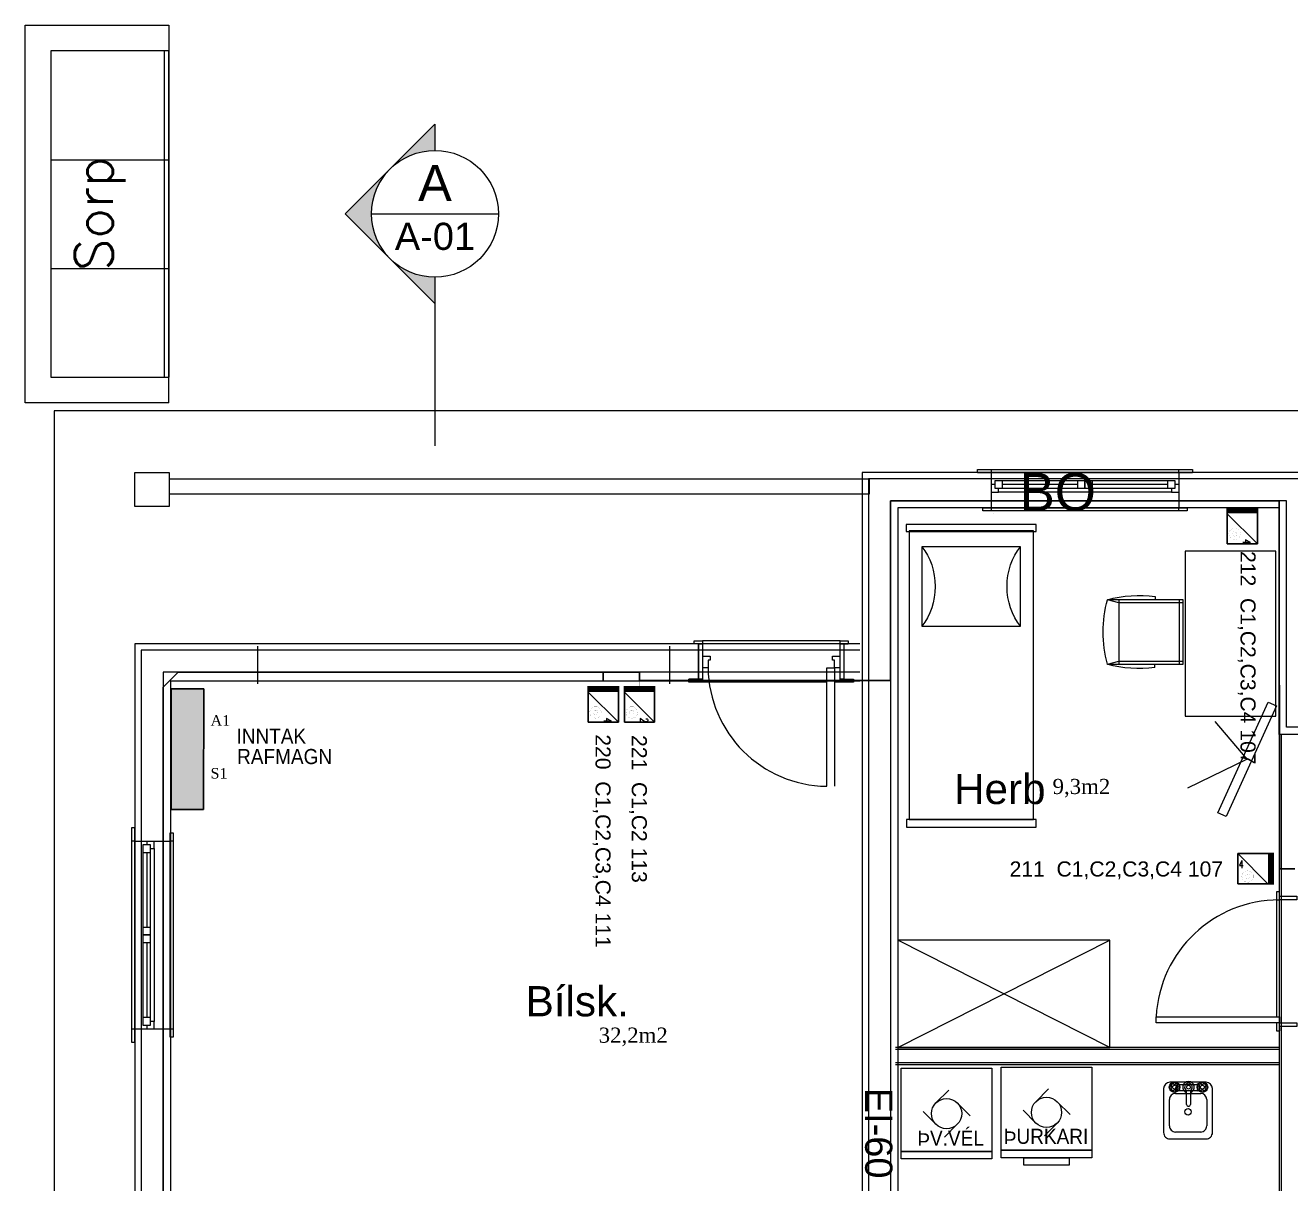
# Model space of a CAD drawing. Header units: millimetres. Extents: x 122681 to 489967, y 7796 to 82317.
# Drawn here: x 159684 to 168061, y 46914 to 54585 of the extents above; entities that cross this region are included whole.
import ezdxf
from ezdxf.enums import TextEntityAlignment as Align

# ---------------------------------------------------------------- set-up
doc = ezdxf.new("R2010")
doc.units = ezdxf.units.MM
doc.layers.add('Grunnur', color=252, linetype='Continuous', lineweight=18)
doc.layers.add('R-Töflur', color=7, linetype='Continuous', lineweight=25)
for name, color, linetype in [('PDF2_Text', 7, 'Continuous'), ('PDF_Text', 7, 'Continuous'), ('R-EIB-takn-alm', 1, 'Continuous'), ('R-EIB-te25', 253, 'Continuous'), ('R-TAKN-LAGSPENNA', 7, 'Continuous')]:
    doc.layers.add(name, color=color, linetype=linetype)
doc.styles.add('ARIAL', font='txt', dxfattribs={"height": 0.2, "bigfont": 'ARIAL'})
doc.styles.add('PDF Arial', font='arial.ttf')
doc.styles.add('ROMANS', font='arial.ttf', dxfattribs={"height": 20})
doc.styles.get("Standard").update_dxf_attribs({"font": 'arial.ttf'})
doc.styles.add('Standard 100', font='times.ttf', dxfattribs={"height": 100})
doc.styles.add('T-100', font='arial.ttf', dxfattribs={"width": 0.9, "height": 200})
doc.styles.add('T25-50', font='simplex.shx', dxfattribs={"width": 0.8, "height": 125})

# ---------------------------------------------------------------- blocks, each defined once
blk = doc.blocks.new('36')
at = {"linetype": 'Continuous'}
for p, q in [((39.6911199999995, 200), (-0.3088800000004994, 200)), ((239.6911199999995, 200), (39.6911199999995, 200)), ((40, 0), (239.6911199999995, 200)), ((239.6911199999995, 0), (239.6911199999995, 200)), ((40, 0), (0, 0)), ((239.6911199999995, 0), (39.99999999999636, 0))]:
    blk.add_line(p, q, dxfattribs=at)
at = {"const_width": 40}
blk.add_lwpolyline([(18.65792230737861, 0), (18.65792230737861, 200)], dxfattribs=at)
at = {"linetype": 'Continuous'}
for points, const_width in [([(-0.1543990828649839, 99.97350612829632), (-36.31697908286515, 99.97350612829632)], 0.30888), ([(213.1406075811137, 48.94499369943242), (207.0818075811148, 69.86561369942956), (190.6161875811158, 84.15719369943417), (169.0540775811169, 87.25787369943009), (149.2026575811142, 78.3122636994276), (137.4771275811145, 59.99336369942921), (137.4771275811145, 38.18174369942881), (149.1313775811141, 19.89848369943229), (168.9471575811149, 10.84595369943145), (190.5092675811138, 13.91099369943277), (206.9748875811165, 28.13129369943363), (213.1406075811137, 48.94499369943242)], 0.46332), ([(189.8677475811164, 49.05191369943077), (187.5155075811163, 57.35600369942858), (180.9221375811139, 63.09401369942952), (172.2972875811138, 64.27013369942597), (164.4208775811167, 60.74180369943224), (159.7520675811138, 53.39999369943416), (159.7520675811138, 44.70386369943026), (164.4208775811167, 37.46894369943493), (172.2972875811138, 33.76241369943182), (180.9221375811139, 35.04545369942662), (187.4442275811161, 40.71218369943108), (189.8677475811164, 49.05191369943077)], 0.46332)]:
    blk.add_lwpolyline(points, dxfattribs=dict(at, const_width=const_width))
at = {"layer": 'R-EIB-te25', "style": 'T25-50', "width": 0.8}
blk.add_attdef('1', (199.8510990168106, 102.9086410259997), '', height=50, dxfattribs=at)

msp = doc.modelspace()

# ---------------------------------------------------------------- hatches: boundary and pattern name
at = {"layer": 'Grunnur', "linetype": 'Continuous', "lineweight": 18}
h = msp.add_hatch(color=252, dxfattribs=at)
edge = h.paths.add_edge_path()
edge.add_line((162098.7784851589, 53039.95633808778), (162395.7633332564, 52742.97148999035))
edge.add_line((162395.763333255, 52742.97148998988), (162395.763333255, 52916.94118618591))
edge.add_ellipse((162395.763333255, 53336.94118618521), major_axis=(-296.9848480975503, 296.9848480975502), ratio=0.9999999999998191, start_angle=90, end_angle=134.9999999999948, ccw=False)
edge = h.paths.add_edge_path()
edge.add_line((161801.7936370606, 53336.94118618521), (162098.778485158, 53039.95633808778))
edge.add_ellipse((162395.763333255, 53336.94118618521), major_axis=(-296.9848480974967, 296.9848480974964), ratio=1, start_angle=0, end_angle=90, ccw=False)
edge.add_line((162098.7784851589, 53633.92603428265), (161801.7936370615, 53336.94118618521))
edge = h.paths.add_edge_path()
edge.add_line((162200.4969733888, 53735.64452251255), (162211.0319048965, 53714.1338417013))
edge.add_ellipse((162395.763333255, 53336.94118618521), major_axis=(-296.9848480973656, 296.9848480973654), ratio=0.9999999999985016, start_angle=314.9999999999571, end_angle=341.09346460229546, ccw=False)
edge.add_line((162395.763333255, 53756.94118618428), (162395.763333255, 53930.91088238031))
edge.add_line((162395.763333255, 53930.91088238008), (162200.4969733874, 53735.64452251232))
edge = h.paths.add_edge_path()
edge.add_ellipse((162395.763333255, 53336.94118618521), major_axis=(296.9848480994575, 296.9848480994575), ratio=0.9999999999933971, start_angle=431.0934646024378, end_angle=450, ccw=False)
edge.add_line((162211.0319048963, 53714.13384170107), (162200.4969733886, 53735.64452251232))
edge.add_line((162200.4969733888, 53735.64452251255), (162098.7784851589, 53633.92603428265))
at = {"layer": 'R-Töflur', "linetype": 'Continuous', "lineweight": 25}
h = msp.add_hatch(color=256, dxfattribs=at)
h.dxf.hatch_style = 1
h.paths.add_polyline_path([(160649.2723367241, 49392.2618861394), (160864.3330466148, 49392.2618861394), (160864.7442190388, 50192.29340828478), (160649.6835091481, 50192.29340828478)])

# ---------------------------------------------------------------- linework, layer by layer
at = {"layer": 'Grunnur', "color": 252, "linetype": 'Continuous', "lineweight": 18}
for p, q in [((159683.9360773142, 52085.36416272463), (159683.9360773142, 54585.36416272439)), ((159683.9360773142, 54585.36416272439), (160633.9360773142, 54585.36416272439)), ((160633.9360773142, 54585.36416272439), (160633.9360773142, 54415.36416272463)), ((160633.9360773142, 54415.36416272463), (159853.926983509, 54415.36416272463)), ((159853.9360773142, 54415.36416272463), (159853.9360773142, 52255.36416272463)), ((160603.9360773142, 54415.36416272463), (160603.9360773142, 52255.36416272463)), ((160633.9360773142, 52255.36416272463), (160633.9360773142, 54415.36416272463)), ((160633.9360773142, 54415.36416272463), (160633.9360773142, 52255.36416272463)), ((161801.7936370615, 53336.94118618568), (162395.7633332564, 53930.91088238054)), ((159853.9360773142, 53695.36416272439), (160633.9360773142, 53695.36416272439)), ((161975.7633332573, 53336.94118618568), (162815.763333255, 53336.94118618568)), ((159853.9360773142, 52975.36416272463), (160633.9360773142, 52975.36416272463)), ((162395.763333255, 52742.97148999035), (162395.763333255, 51801.24692007415)), ((159853.926983509, 52255.36416272463), (160633.9360773142, 52255.36416272463)), ((160633.9360773142, 52085.36416272463), (160633.9360773142, 52255.36416272463)), ((160633.9360773142, 52085.36416272463), (159683.9360773142, 52085.36416272463)), ((159875.5022003774, 52032.55277201666), (159875.5022003774, 41235.27104846614)), ((177080.1395000976, 52032.55277201666), (159875.5022003774, 52032.55277201666)), ((168220.2031724371, 51624.13512262462), (165223.9445311103, 51624.13512262462)), ((165223.9445311103, 51624.13512262462), (165223.9445311103, 41654.13512262462)), ((165987.8285084807, 51624.13512262439), (165987.8285084807, 51643.13512262439)), ((165987.8285084807, 51643.13512262439), (167409.8285084807, 51643.13512262439)), ((165987.8285084807, 51624.13512262439), (165987.8285084807, 51643.13512262439)), ((165987.8285084807, 51643.13512262439), (166076.8285084807, 51643.13512262439)), ((166076.8285084807, 51624.13512262439), (165987.8285084807, 51624.13512262439)), ((166076.8285084807, 51624.13512262439), (165987.8285084807, 51624.13512262439)), ((165987.8285084807, 51624.13512262439), (167409.8285084807, 51624.13512262439)), ((166076.8285084807, 51643.13512262439), (166076.8285084807, 51624.13512262439)), ((166076.8285084807, 51624.13512262439), (166076.8285084807, 51611.63512262439)), ((166076.8285084807, 51611.63512262439), (166076.8285084807, 51592.63512262439)), ((167320.8285084807, 51643.13512262439), (167409.8285084807, 51643.13512262439)), ((167320.8285084807, 51624.13512262439), (167320.8285084807, 51643.13512262439)), ((167409.8285084807, 51624.13512262439), (167320.8285084807, 51624.13512262439)), ((167320.8285084807, 51624.13512262439), (167409.8285084807, 51624.13512262439)), ((167320.8285084807, 51624.13512262439), (167320.8285084807, 51611.63512262439)), ((167320.8285084807, 51611.63512262439), (167320.8285084807, 51592.63512262439)), ((167409.8285084807, 51643.13512262439), (167409.8285084807, 51624.13512262439)), ((167409.8285084807, 51643.13512262439), (167409.8285084807, 51624.13512262439)), ((168178.2031724371, 51582.13512262462), (165265.9445311103, 51582.13512262462)), ((165265.9445311103, 51582.13512262462), (165265.9445311103, 41696.13512262462)), ((166076.8285084807, 51592.63512262439), (166076.8285084807, 51580.13512262439)), ((166076.8285084807, 51580.13512262439), (166076.8285084807, 51544.13512262439)), ((166101.8285084807, 51544.13512262439), (166076.8285084807, 51544.13512262439)), ((166076.8285084807, 51544.13512262439), (166076.8285084807, 51494.13512262439)), ((166151.8285084807, 51569.13512262439), (166101.8285084807, 51569.13512262439)), ((166101.8285084807, 51569.13512262439), (166101.8285084807, 51519.13512262439)), ((166101.8285084807, 51519.13512262439), (166151.8285084807, 51519.13512262439)), ((166126.8285084807, 51494.13512262439), (166126.8285084807, 51519.13512262439)), ((166648.8285084807, 51569.13512262439), (166151.8285084807, 51569.13512262439)), ((166151.8285084807, 51519.13512262439), (166151.8285084807, 51569.13512262439)), ((166648.8285084807, 51544.13512262439), (166151.8285084807, 51544.13512262439)), ((166151.8285084807, 51519.13512262439), (166648.8285084807, 51519.13512262439)), ((166698.8285084807, 51569.13512262439), (166648.8285084807, 51569.13512262439)), ((166648.8285084807, 51569.13512262439), (166648.8285084807, 51519.13512262439)), ((166648.8285084807, 51519.13512262439), (166698.8285084807, 51519.13512262439)), ((166748.8285084807, 51569.13512262439), (166698.8285084807, 51569.13512262439)), ((166698.8285084807, 51569.13512262439), (166698.8285084807, 51519.13512262439)), ((166698.8285084807, 51519.13512262439), (166698.8285084807, 51569.13512262439)), ((166698.8285084807, 51519.13512262439), (166748.8285084807, 51519.13512262439)), ((167245.8285084807, 51569.13512262439), (166748.8285084807, 51569.13512262439)), ((166748.8285084807, 51519.13512262439), (166748.8285084807, 51569.13512262439)), ((167245.8285084807, 51544.13512262439), (166748.8285084807, 51544.13512262439)), ((166748.8285084807, 51519.13512262439), (167245.8285084807, 51519.13512262439)), ((167295.8285084807, 51569.13512262439), (167245.8285084807, 51569.13512262439)), ((167245.8285084807, 51569.13512262439), (167245.8285084807, 51519.13512262439)), ((167245.8285084807, 51519.13512262439), (167295.8285084807, 51519.13512262439)), ((167270.8285084807, 51519.13512262439), (167270.8285084807, 51494.13512262439)), ((167295.8285084807, 51519.13512262439), (167295.8285084807, 51569.13512262439)), ((167320.8285084807, 51544.13512262439), (167295.8285084807, 51544.13512262439)), ((167320.8285084807, 51592.63512262439), (167320.8285084807, 51580.13512262439)), ((167320.8285084807, 51580.13512262439), (167320.8285084807, 51544.13512262439)), ((167320.8285084807, 51544.13512262439), (167320.8285084807, 51494.13512262439)), ((168033.2031724371, 51437.13512262462), (165410.9445311103, 51437.13512262462)), ((165410.9445311103, 51437.13512262462), (165410.9445311103, 41841.13512262462)), ((166076.8285084807, 51494.13512262439), (166101.8285084807, 51494.13512262439)), ((166076.8285084807, 51494.13512262439), (166076.8285084807, 51440.13512262439)), ((166076.8285084807, 51440.13512262439), (166076.8285084807, 51402.13512262439)), ((166101.8285084807, 51494.13512262439), (166126.8285084807, 51494.13512262439)), ((166698.8285084807, 51494.13512262439), (166126.8285084807, 51494.13512262439)), ((167270.8285084807, 51494.13512262439), (166698.8285084807, 51494.13512262439)), ((167270.8285084807, 51494.13512262439), (167295.8285084807, 51494.13512262439)), ((167295.8285084807, 51494.13512262439), (167320.8285084807, 51494.13512262439)), ((167320.8285084807, 51494.13512262439), (167320.8285084807, 51440.13512262439)), ((167320.8285084807, 51440.13512262439), (167320.8285084807, 51402.13512262439)), ((168033.2031724371, 49937.13512262462), (168033.2031724371, 51437.13512262462)), ((167985.2031724371, 51389.13512262462), (165458.9445311103, 51389.13512262462)), ((165458.9445311103, 51389.13512262462), (165458.9445311103, 41889.13512262462)), ((166022.8285084807, 51370.13512262462), (166022.8285084807, 51389.13512262462)), ((166022.8285084807, 51370.13512262462), (166022.8285084807, 51389.13512262462)), ((166022.8285084807, 51389.13512262462), (166076.8285084807, 51389.13512262462)), ((166076.8285084807, 51389.13512262462), (166022.8285084807, 51389.13512262462)), ((166022.8285084807, 51389.13512262462), (167374.8285084807, 51389.13512262462)), ((167374.8285084807, 51370.13512262462), (166022.8285084807, 51370.13512262462)), ((166076.8285084807, 51370.13512262462), (166022.8285084807, 51370.13512262462)), ((166076.8285084807, 51404.63512262462), (166076.8285084807, 51389.13512262462)), ((166076.8285084807, 51389.13512262462), (166076.8285084807, 51370.13512262462)), ((167320.8285084807, 51404.63512262462), (167320.8285084807, 51389.13512262462)), ((167320.8285084807, 51389.13512262462), (167374.8285084807, 51389.13512262462)), ((167320.8285084807, 51370.13512262462), (167320.8285084807, 51389.13512262462)), ((167320.8285084807, 51389.13512262462), (167374.8285084807, 51389.13512262462)), ((167374.8285084807, 51370.13512262462), (167320.8285084807, 51370.13512262462)), ((167374.8285084807, 51389.13512262462), (167374.8285084807, 51370.13512262462)), ((167374.8285084807, 51389.13512262462), (167374.8285084807, 51370.13512262462)), ((167985.2031724371, 49889.13512262462), (167985.2031724371, 51389.13512262462)), ((166375.5652504403, 51280.73003413405), (165514.8614459911, 51280.73003413405)), ((165514.8614459911, 51280.73003413405), (165514.8614459911, 51232.41737559244)), ((166375.5652504403, 51232.41737559244), (166375.5652504403, 51280.73003413405)), ((165514.8614459911, 51232.41737559244), (166375.5652504403, 51232.41737559244)), ((166357.2228145872, 51238.04947299666), (165534.9391381398, 51238.04947299666)), ((165534.9391381398, 51238.04947299666), (165534.9391381398, 49325.43014098091)), ((166357.2228145872, 49325.43014098091), (166357.2228145872, 51238.04947299666)), ((166272.4349569548, 51132.75984727421), (165618.0501369089, 51132.75984727421)), ((165618.0501369089, 51132.75984727421), (165618.0501369089, 50605.87224692355)), ((166272.4349569548, 50605.87224692355), (166272.4349569548, 51132.75984727421)), ((167362.2819949626, 51103.67811303602), (167362.2819949626, 50011.35420118242)), ((167962.4760698527, 51103.67811303602), (167362.2819949626, 51103.67811303602)), ((167962.4760698527, 50011.35420118242), (167962.4760698527, 51103.67811303602)), ((166922.9142225648, 50760.89826804718), (166847.0678411727, 50781.25573164823)), ((167349.037109212, 50781.72002382406), (166847.1920371328, 50781.72002382406)), ((166922.9142225648, 50781.72002382406), (166922.9142225648, 50354.87403040023)), ((167163.4157696948, 50802.88300917919), (167163.4157696948, 50781.72002382406)), ((167322.3116320006, 50781.72002382406), (167322.3116320006, 50354.87403040023)), ((167349.037109212, 50354.87403040023), (167349.037109212, 50781.72002382406)), ((167349.037109212, 50760.89826804718), (166922.9142225648, 50760.89826804718)), ((165618.0501369089, 50605.87224692355), (166272.4349569548, 50605.87224692355)), ((161223.092287063, 50224.86454521706), (161223.092287063, 50474.86454521706)), ((163951.1775074297, 50224.86454521706), (163951.1775074297, 50474.86454521706)), ((164111.896591374, 50489.86454521625), (164111.896591374, 50508.86454521625)), ((164111.896591374, 50508.86454521625), (164165.896591374, 50508.86454521625)), ((164165.896591374, 50489.86454521625), (164111.896591374, 50489.86454521625)), ((164140.896591374, 50489.86454521625), (164111.896591374, 50489.86454521625)), ((164140.896591374, 50254.86454521625), (164140.896591374, 50489.86454521625)), ((164140.896591374, 50489.86454521625), (164165.896591374, 50489.86454521625)), ((164140.896591374, 50489.86454521625), (164140.896591374, 50476.86454521625)), ((164140.896591374, 50476.86454521625), (164140.896591374, 50438.86454521625)), ((164140.896591374, 50438.86454521625), (164140.896591374, 50416.16454521606)), ((164165.896591374, 50508.86454521625), (164165.896591374, 50489.86454521625)), ((165077.896591374, 50508.86454521625), (164165.896591374, 50508.86454521625)), ((164165.896591374, 50492.36454521625), (164165.896591374, 50254.86454521625)), ((165077.896591374, 50508.86454521625), (165131.896591374, 50508.86454521625)), ((165077.896591374, 50489.86454521625), (165077.896591374, 50508.86454521625)), ((165077.896591374, 50254.86454521625), (165077.896591374, 50492.36454521625)), ((165077.896591374, 50489.86454521625), (165102.896591374, 50489.86454521625)), ((165131.896591374, 50489.86454521625), (165077.896591374, 50489.86454521625)), ((165102.896591374, 50489.86454521625), (165102.896591374, 50254.86454521625)), ((165102.896591374, 50489.86454521625), (165131.896591374, 50489.86454521625)), ((165102.896591374, 50489.86454521625), (165102.896591374, 50476.86454521625)), ((165102.896591374, 50476.86454521625), (165102.896591374, 50438.86454521625)), ((165102.896591374, 50438.86454521625), (165102.896591374, 50416.16454521606)), ((165131.896591374, 50508.86454521625), (165131.896591374, 50489.86454521625)), ((164140.896591374, 50416.16454521606), (164140.896591374, 50339.96454521611)), ((164165.896591374, 50416.16454521606), (164165.896591374, 50339.96454521611)), ((164165.896591374, 50407.26454521615), (164216.696591374, 50407.26454521615)), ((164216.696591374, 50381.86454521625), (164203.996591374, 50381.86454521625)), ((164203.996591374, 50381.86454521625), (164203.996591374, 50331.0645452162)), ((164216.696591374, 50407.26454521615), (164216.696591374, 50381.86454521625)), ((165027.0965913741, 50381.86454521625), (165027.0965913741, 50407.26454521615)), ((165027.0965913741, 50407.26454521615), (165077.896591374, 50407.26454521615)), ((165039.7965913741, 50381.86454521625), (165027.0965913741, 50381.86454521625)), ((165039.7965913741, 50331.0645452162), (165039.7965913741, 50381.86454521625)), ((165077.896591374, 50339.96454521611), (165077.896591374, 50416.16454521606)), ((165102.896591374, 50416.16454521606), (165102.896591374, 50339.96454521611)), ((166847.1920371328, 50354.87403040023), (166922.9142225648, 50375.19815932254)), ((166847.1920371328, 50354.87403040023), (167349.037109212, 50354.87403040023)), ((166922.9142225648, 50375.19815932254), (167349.037109212, 50375.19815932254)), ((167161.9262458403, 50332.62526072671), (167161.9262458403, 50353.78824608184)), ((164140.896591374, 50339.96454521611), (164140.896591374, 50298.86454521625)), ((164140.896591374, 50298.86454521625), (164140.896591374, 50286.36454521625)), ((164140.896591374, 50286.36454521625), (164140.896591374, 50267.36454521625)), ((164140.896591374, 50267.36454521625), (164140.896591374, 50254.86454521625)), ((164203.996591374, 50331.0645452162), (164165.896591374, 50331.0645452162)), ((164988.996591374, 49546.26454521615), (164988.996591374, 50331.0645452162)), ((164988.996591374, 50331.0645452162), (165039.7965913741, 50331.0645452162)), ((165077.896591374, 50331.0645452162), (165039.7965913741, 50331.0645452162)), ((165039.7965913741, 50331.0645452162), (165039.7965913741, 49546.26454521615)), ((165102.896591374, 50339.96454521611), (165102.896591374, 50298.86454521625)), ((165102.896591374, 50298.86454521625), (165102.896591374, 50286.36454521625)), ((165102.896591374, 50286.36454521625), (165102.896591374, 50267.36454521625)), ((165102.896591374, 50267.36454521625), (165102.896591374, 50254.86454521625)), ((164076.896591374, 50235.86454521625), (164076.896591374, 50254.86454521625)), ((164076.896591374, 50254.86454521625), (164165.896591374, 50254.86454521625)), ((164140.896591374, 50254.86454521625), (164076.896591374, 50254.86454521625)), ((164165.896591374, 50235.86454521625), (164076.896591374, 50235.86454521625)), ((164165.896591374, 50254.86454521625), (164140.896591374, 50254.86454521625)), ((164165.896591374, 50254.86454521625), (164165.896591374, 50235.86454521625)), ((164988.996591374, 50235.86454521625), (164165.896591374, 50235.86454521625)), ((165077.896591374, 50235.86454521625), (165039.7965913741, 50235.86454521625)), ((165102.896591374, 50254.86454521625), (165077.896591374, 50254.86454521625)), ((165077.896591374, 50254.86454521625), (165166.896591374, 50254.86454521625)), ((165077.896591374, 50235.86454521625), (165077.896591374, 50254.86454521625)), ((165166.896591374, 50235.86454521625), (165077.896591374, 50235.86454521625)), ((165102.896591374, 50254.86454521625), (165166.896591374, 50254.86454521625)), ((165166.896591374, 50254.86454521625), (165166.896591374, 50235.86454521625)), ((167362.2819949626, 50011.35420118242), (167962.4760698527, 50011.35420118242)), ((167772.3701492905, 49724.72700040066), (167561.6674421916, 49974.02676607567)), ((172761.8654350035, 49937.13512262462), (168033.2031724371, 49937.13512262462)), ((167985.2031724371, 49889.13512262462), (167985.2031724369, 45199.929469346)), ((172809.8654350035, 49889.13512262462), (167985.2031724371, 49889.13512262462)), ((167998.2031724362, 49889.13512262462), (167998.2031724367, 45199.929469346)), ((167772.3701492905, 49724.72700040066), (167376.7865954111, 49534.64346504118)), ((160388.9408709791, 49272.45287587696), (160407.9408709791, 49272.45287587696)), ((160388.9408709789, 47850.45287587696), (160388.9408709789, 49272.45287587696)), ((160388.9408709791, 49183.45287587696), (160388.9408709791, 49272.45287587696)), ((160388.9408709791, 49272.45287587696), (160407.9408709791, 49272.45287587696)), ((160407.9408709791, 49272.45287587696), (160407.9408709791, 49183.45287587696)), ((160407.9408709791, 49183.45287587696), (160407.9408709791, 49272.45287587696)), ((160407.9408709789, 47850.45287587696), (160407.9408709789, 49272.45287587696)), ((166375.0377906868, 49325.43014098091), (165516.3175412836, 49325.43014098091)), ((165516.3175412836, 49325.43014098091), (165516.3175412836, 49275.80492467379)), ((165516.3175412836, 49275.80492467379), (166375.0377906868, 49275.80492467379)), ((165534.9391381398, 49325.43014098091), (166357.2228145872, 49325.43014098091)), ((166375.0377906868, 49275.80492467379), (166375.0377906868, 49325.43014098091)), ((160407.9408709791, 49183.45287587696), (160388.9408709791, 49183.45287587696)), ((160407.9408709791, 49183.45287587696), (160420.4408709791, 49183.45287587696)), ((160420.4408709791, 49183.45287587696), (160439.4408709791, 49183.45287587696)), ((160439.4408709791, 49183.45287587696), (160451.9408709791, 49183.45287587696)), ((160451.9408709791, 49183.45287587696), (160487.9408709791, 49183.45287587696)), ((160487.9408709791, 49183.45287587696), (160487.9408709791, 49158.45287587696)), ((160487.9408709791, 49183.45287587696), (160537.9408709791, 49183.45287587696)), ((160537.9408709791, 49158.45287587696), (160537.9408709791, 49183.45287587696)), ((160537.9408709791, 49183.45287587696), (160591.9408709791, 49183.45287587696)), ((160591.9408709791, 49183.45287587696), (160629.9408709791, 49183.45287587696)), ((160627.4408709789, 49183.45287587696), (160642.9408709789, 49183.45287587696)), ((160642.9408709789, 49237.45287587696), (160661.9408709789, 49237.45287587696)), ((160642.9408709789, 49183.45287587696), (160642.9408709789, 49237.45287587696)), ((160642.9408709789, 49237.45287587696), (160661.9408709789, 49237.45287587696)), ((160642.9408709789, 49183.45287587696), (160642.9408709789, 49237.45287587696)), ((160642.9408709789, 47885.45287587696), (160642.9408709789, 49237.45287587696)), ((160661.9408709789, 49183.45287587696), (160642.9408709789, 49183.45287587696)), ((160661.9408709789, 49237.45287587696), (160661.9408709789, 47885.45287587696)), ((160661.9408709789, 49237.45287587696), (160661.9408709789, 49183.45287587696)), ((160462.9408709791, 49158.45287587696), (160462.9408709791, 49108.45287587696)), ((160512.9408709791, 49158.45287587696), (160462.9408709791, 49158.45287587696)), ((160462.9408709789, 49108.45287587696), (160462.9408709789, 48611.45287587696)), ((160462.9408709791, 49108.45287587696), (160512.9408709791, 49108.45287587696)), ((160487.9408709789, 49108.45287587696), (160487.9408709789, 48611.45287587696)), ((160512.9408709791, 49108.45287587696), (160512.9408709791, 49158.45287587696)), ((160512.9408709791, 49133.45287587696), (160537.9408709791, 49133.45287587696)), ((160512.9408709789, 48611.45287587696), (160512.9408709789, 49108.45287587696)), ((160537.9408709791, 49133.45287587696), (160537.9408709791, 49158.45287587696)), ((160537.9408709789, 49133.45287587696), (160537.9408709789, 48561.45287587696)), ((167986.2031724367, 48847.48184799535), (167967.2031724367, 48847.48184799535)), ((167967.2031724367, 48847.48184799535), (167967.2031724367, 48793.48184799535)), ((167986.2031724367, 48793.48184799535), (167986.2031724367, 48847.48184799535)), ((167986.2031724367, 48825.48184799535), (167986.2031724367, 48847.48184799535)), ((167967.2031724367, 48793.48184799535), (167986.2031724367, 48793.48184799535)), ((167967.2031724367, 48793.48184799535), (167967.2031724367, 48020.48184799535)), ((160512.9408709789, 48611.45287587696), (160462.9408709789, 48611.45287587696)), ((160462.9408709789, 48611.45287587696), (160462.9408709789, 48561.45287587696)), ((160512.9408709789, 48561.45287587696), (160512.9408709789, 48611.45287587696)), ((160462.9408709789, 48561.45287587696), (160512.9408709789, 48561.45287587696)), ((160462.9408709789, 48561.45287587696), (160462.9408709789, 48511.45287587696)), ((160512.9408709789, 48561.45287587696), (160462.9408709789, 48561.45287587696)), ((160462.9408709789, 48511.45287587696), (160462.9408709789, 48014.45287587696)), ((160462.9408709789, 48511.45287587696), (160512.9408709789, 48511.45287587696)), ((160487.9408709789, 48511.45287587696), (160487.9408709789, 48014.45287587696)), ((160512.9408709789, 48511.45287587696), (160512.9408709789, 48561.45287587696)), ((160512.9408709789, 48014.45287587696), (160512.9408709789, 48511.45287587696)), ((160537.9408709789, 48561.45287587696), (160537.9408709789, 47989.45287587696)), ((166864.3886917506, 47816.75293664185), (165458.9445311103, 48528.00205041042)), ((165458.9445311103, 47816.75293664185), (166864.3886917506, 48528.00205041042)), ((160512.9408709789, 48014.45287587696), (160462.9408709789, 48014.45287587696)), ((160462.9408709789, 48014.45287587696), (160462.9408709789, 47964.45287587696)), ((160512.9408709789, 47964.45287587696), (160512.9408709789, 48014.45287587696)), ((160388.9408709789, 47850.45287587696), (160388.9408709789, 47939.45287587696)), ((160388.9408709789, 47939.45287587696), (160407.9408709789, 47939.45287587696)), ((160407.9408709789, 47939.45287587696), (160407.9408709789, 47850.45287587696)), ((160407.9408709789, 47939.45287587696), (160407.9408709789, 47850.45287587696)), ((160407.9408709789, 47939.45287587696), (160420.4408709789, 47939.45287587696)), ((160420.4408709789, 47939.45287587696), (160439.4408709789, 47939.45287587696)), ((160439.4408709789, 47939.45287587696), (160451.9408709789, 47939.45287587696)), ((160451.9408709789, 47939.45287587696), (160487.9408709789, 47939.45287587696)), ((160462.9408709789, 47964.45287587696), (160512.9408709789, 47964.45287587696)), ((160487.9408709789, 47964.45287587696), (160487.9408709789, 47939.45287587696)), ((160487.9408709789, 47939.45287587696), (160537.9408709789, 47939.45287587696)), ((160537.9408709789, 47989.45287587696), (160512.9408709789, 47989.45287587696)), ((160537.9408709789, 47964.45287587696), (160537.9408709789, 47989.45287587696)), ((160537.9408709789, 47939.45287587696), (160537.9408709789, 47964.45287587696)), ((160537.9408709789, 47939.45287587696), (160591.9408709789, 47939.45287587696)), ((160591.9408709789, 47939.45287587696), (160629.9408709789, 47939.45287587696)), ((160627.4408709789, 47939.45287587696), (160642.9408709789, 47939.45287587696)), ((160642.9408709789, 47885.45287587696), (160642.9408709789, 47939.45287587696)), ((160642.9408709789, 47939.45287587696), (160661.9408709789, 47939.45287587696)), ((160642.9408709789, 47939.45287587696), (160642.9408709789, 47885.45287587696)), ((160661.9408709789, 47939.45287587696), (160661.9408709789, 47885.45287587696)), ((167967.2031724367, 47980.48184799535), (167967.2031724367, 47926.48184799535)), ((167986.2031724367, 47980.48184799535), (167967.2031724367, 47980.48184799535)), ((167967.2031724367, 47926.48184799535), (167986.2031724367, 47926.48184799535)), ((167986.2031724367, 47926.48184799535), (167986.2031724367, 47980.48184799535)), ((167986.2031724367, 47948.48184799535), (167986.2031724367, 47926.48184799535)), ((160407.9408709789, 47850.45287587696), (160388.9408709789, 47850.45287587696)), ((160407.9408709789, 47850.45287587696), (160388.9408709789, 47850.45287587696)), ((160661.9408709789, 47885.45287587696), (160642.9408709789, 47885.45287587696)), ((160661.9408709789, 47885.45287587696), (160642.9408709789, 47885.45287587696)), ((167985.2031724369, 47816.75293664115), (165444.3671642516, 47816.75293664185)), ((167985.2031724369, 47803.75293664068), (165444.3671642516, 47803.75293664045)), ((167985.2031724369, 47713.75293664091), (165444.3671642516, 47713.75293664022)), ((167985.2031724369, 47700.75293664091), (165444.3671642516, 47700.75293664115)), ((167501.522970431, 47585.77343168871), (167260.6180751789, 47585.77375668909)), ((165711.8935610177, 47449.16076525503), (165796.7463747603, 47534.01357899739)), ((166373.5281356908, 47457.25232551775), (166458.3809494334, 47542.10513926011)), ((167219.3517204309, 47544.50750668922), (167219.3513204309, 47252.9776364336)), ((167279.8527980577, 47557.02998297002), (167272.9668580578, 47557.02998297002)), ((167279.7740580577, 47550.67998296993), (167272.9668580578, 47550.67998296993)), ((167288.8418580575, 47566.09778296987), (167288.8418580575, 47572.90498297002)), ((167288.8418580575, 47541.69092297011), (167288.8418580575, 47534.80498296993)), ((167295.1918580576, 47566.01650296983), (167295.1918580576, 47572.90498297002)), ((167295.1918580576, 47541.60964297007), (167295.1918580576, 47534.80498296993)), ((167297.0951704308, 47512.64870668871), (167465.0456732002, 47512.64848168886)), ((167300.9142204309, 47549.90825668901), (167300.9142204309, 47551.3266566891)), ((167304.1809180577, 47550.67998296993), (167311.0668580576, 47550.67998296993)), ((167304.2596580577, 47557.02998297002), (167311.0668580576, 47557.02998297002)), ((167440.8421183899, 47529.52350668835), (167321.29876839, 47529.52368168875)), ((167321.9236706304, 47572.33602818607), (167440.2173258062, 47572.33585501595)), ((167371.3918580574, 47439.5549829704), (167371.3918580574, 47531.93224297014)), ((167396.7918580573, 47531.91192297002), (167396.7918580573, 47439.5549829704)), ((167464.0027980569, 47557.02998297002), (167457.116858057, 47557.02998297002)), ((167463.9240580569, 47550.67998296993), (167457.116858057, 47550.67998296993)), ((167461.2267204309, 47551.32643168831), (167461.2267204309, 47549.90803168916)), ((167472.991858057, 47566.09778296987), (167472.991858057, 47572.90498297002)), ((167472.991858057, 47541.69092297011), (167472.991858057, 47534.80498296993)), ((167479.3418580571, 47566.01650296983), (167479.3418580571, 47572.90498297002)), ((167479.3418580571, 47541.60964297007), (167479.3418580571, 47534.80498296993)), ((167488.3309180569, 47550.67998296993), (167495.2168580568, 47550.67998296993)), ((167488.4096580569, 47557.02998297002), (167495.2168580568, 47557.02998297002)), ((167542.7888204309, 47252.97720668877), (167542.7892204309, 47544.5070769516)), ((165853.3152294082, 47449.16045310178), (165938.1677309975, 47364.30795151244)), ((166514.9498040813, 47457.2520133645), (166599.8023056707, 47372.39951177516)), ((167257.3201204308, 47296.48600668872), (167257.3203704308, 47472.87400945478)), ((167504.8203704308, 47472.87368168931), (167504.820120431, 47296.48567892953)), ((165711.8938731709, 47307.73909686452), (165627.0407472753, 47392.59222276013)), ((166373.5284478441, 47315.83065712724), (166288.6753219485, 47400.68378302285)), ((165853.3149172552, 47307.73940901754), (165768.4621035128, 47222.88659527518)), ((166514.9494919283, 47315.83096928026), (166430.096678186, 47230.9781555379)), ((167465.045320431, 47256.71098168932), (167297.0948176684, 47256.71120668871)), ((167260.9303954574, 47211.39845109118), (167501.2096351059, 47211.39812693505))]:
    msp.add_line(p, q, dxfattribs=at)
for points in [[(162395.763333255, 52916.94118618661), (162395.763333255, 52742.97148999035), (161801.7936370606, 53336.94118618568), (162395.763333255, 53930.91088238054), (162395.763333255, 53756.94118618428)], [(165208.9445311103, 50489.86454521625), (160409.9408709791, 50489.86454521625), (160409.9408709791, 41924.28726988604), (160409.9408709791, 41654.13512262462), (165208.9445311103, 41654.13512262462)], [(165208.9445311103, 50447.86454521625), (160451.9408709791, 50447.86454521625), (160451.9408709791, 41924.28726988604), (160451.9408709791, 41696.13512262439), (165208.9445311103, 41696.13512262439)], [(165208.9445311103, 50302.86454521625), (160596.9408709791, 50302.86454521625), (160596.9408709791, 41924.28726988604), (160596.9408709791, 41841.13512262439), (165208.9445311103, 41841.13512262439)], [(165208.1637529539, 50243.09084008326), (160644.1600928226, 50243.09084008326), (160644.1600928226, 41912.51356475306), (160644.1600928226, 41877.3614174914), (165208.1637529539, 41877.36141749163)]]:
    msp.add_lwpolyline(points, dxfattribs=at)
for points in [[(160409.9408709791, 51624.13512262485), (160636.0037075474, 51624.13512262485), (160636.0037075474, 51398.07228605628), (160409.9408709791, 51398.07228605628)], [(160639.0605892392, 51582.13512262462), (165270.8293218783, 51582.13512262462), (165270.8293218783, 51479.56779988242), (160639.0605892392, 51479.56779988242)], [(167633.4720558669, 49345.56505283577), (167578.8104441387, 49370.33864931064), (167911.2682425345, 50103.88894792712), (167965.9298542628, 50079.11535145223)], [(168101.2031724367, 48818.48184799535), (168101.2031724367, 48793.48184799535), (167986.2031724367, 48793.48184799535), (167986.2031724367, 48818.48184799535)], [(165458.9445311103, 47816.75293664185), (166864.3886917506, 47816.75293664185), (166864.3886917506, 48528.00205041042), (165458.9445311103, 48528.00205041042)], [(167986.2031724367, 47980.48184799535), (167170.2031724367, 47980.48184799535), (167170.2031724367, 48020.48184799535), (167986.2031724367, 48020.48184799535)], [(167986.2031724367, 47955.48184799535), (167986.2031724367, 47980.48184799535), (168101.2031724367, 47980.48184799535), (168101.2031724367, 47955.48184799535)], [(165482.6042391364, 47128.45008713628), (165482.6042391364, 47678.45008713628), (166082.6042391364, 47678.45008713628), (166082.6042391364, 47128.45008713628)], [(166144.2388138096, 47136.541647399), (166144.2388138096, 47686.541647399), (166744.2388138096, 47686.541647399), (166744.2388138096, 47136.541647399)], [(165482.6042391364, 47128.45008713628), (166082.6042391364, 47128.45008713628), (166082.6042391364, 47078.45008713628), (165482.6042391364, 47078.45008713628)], [(166144.2388138096, 47136.541647399), (166744.2388138096, 47136.541647399), (166744.2388138096, 47086.541647399), (166144.2388138096, 47086.541647399)], [(166294.2388138096, 47086.541647399), (166594.2388138096, 47086.541647399), (166594.2388138096, 47036.541647399), (166294.2388138096, 47036.541647399)]]:
    msp.add_lwpolyline(points, close=True, dxfattribs=at)
for centre, radius in [((162395.7633332564, 53336.94118618568), 419.9999999988), ((167292.0168580576, 47553.85498296998), 34.92499999987194), ((167292.0168580576, 47579.25498296988), 7.099515899973968), ((167476.166858057, 47553.85498296998), 34.92499999987194), ((167476.166858057, 47579.25498296988), 7.099515899973968), ((167266.6168580577, 47553.85498296998), 7.099515899973968), ((167292.0168580576, 47553.85498296998), 12.69999999995343), ((167292.0168580576, 47528.45498297007), 7.099515899973968), ((167317.4168580575, 47553.85498296998), 7.099515899973968), ((167384.0918580573, 47553.85498296998), 12.69999999995343), ((167450.7668580571, 47553.85498296998), 7.099515899973968), ((167476.166858057, 47553.85498296998), 12.69999999995343), ((167476.166858057, 47528.45498297007), 7.099515899973968), ((167501.5668580569, 47553.85498296998), 7.099515899973968), ((165782.6042391364, 47378.45008713628), 100), ((166444.2388138096, 47386.541647399), 100), ((167381.070245431, 47390.30483168892), 21.09375000003405)]:
    msp.add_circle(centre, radius, dxfattribs=at)
for centre, radius, start, end in [((164998.1836059676, 50340.45392653106), 794.2425162571312, 180.6773553926467, 269.3372441212337), ((167984.305453615, 47978.289142379), 815.1949145000706, 89.86661917168433, 177.033170154313), ((167260.6180228032, 47544.50745431676), 41.26630237236218, 89.99992728249772, 179.9999272824977), ((167384.0918580573, 47553.85498296998), 38.0999999998603, 289.6397000020304, 250.3485999969886), ((167501.5229180572, 47544.50712931498), 41.26630237375914, 359.9999272958379, 89.99992728249772), ((167297.095119046, 47472.87395807348), 39.77474861525524, 89.99992597515683, 179.999925988497), ((167292.0168580576, 47553.85498296998), 25.39999999990687, 195.7906999980404, 254.7592999991567), ((167292.0168580576, 47553.85498296998), 25.39999999990687, 106.0953100018221, 163.7657800047097), ((167292.0168580576, 47553.85498296998), 25.39999999990687, 285.9211000054024, 343.5586999960217), ((167292.0168580576, 47553.85498296998), 25.39999999990687, 15.91160000105629, 73.87999999342962), ((167321.9236427573, 47551.32663085956), 21.00939732652144, 89.99992398746505, 179.9999239874651), ((167321.2987954309, 47549.90823168882), 20.38455000009319, 179.9999239874651, 269.9999240008053), ((167384.0918580573, 47553.85498296998), 25.39999999990687, 300.2445999933975, 239.6568999980846), ((167440.2172979331, 47551.32645751808), 21.00939749788479, 359.9999240008053, 89.99992398746505), ((167440.8421454304, 47549.90805668866), 20.38455000055884, 269.9999240008053, 359.9999240008053), ((167476.166858057, 47553.85498296998), 25.39999999990687, 195.9116000010563, 253.8799999934296), ((167476.166858057, 47553.85498296998), 25.39999999990687, 105.9211299974264, 163.5587499978591), ((167465.0456218107, 47472.87373306851), 39.77474862037752, 359.9999259884971, 89.99992597515683), ((167476.166858057, 47553.85498296998), 25.39999999990687, 15.79069999804039, 74.75929999915675), ((167476.166858057, 47553.85498296998), 25.39999999990687, 286.095300004996, 343.7657999984897), ((167384.0918580573, 47439.5549829704), 12.69999999995343, 180, 0), ((167260.9304506134, 47252.97758127392), 41.57913018254497, 179.9999239874651, 269.9999240008053), ((167297.0948690479, 47296.48595530602), 39.77474861735071, 179.999925988497, 269.999925988497), ((167465.0453718125, 47296.4857303078), 39.77474861851486, 269.999925988497, 359.9999259884971), ((167501.2096878935, 47252.97725947264), 41.57913253762385, 269.9999272558173, 359.9999272691575)]:
    msp.add_arc(centre, radius, start, end, dxfattribs=at)
at = {"layer": 'Grunnur', "color": 252, "linetype": 'Continuous', "lineweight": 18, "extrusion": (0, 0, -1)}
for centre, major_axis, ratio, start_param, end_param in [((165402.8220293128, 50869.31608469381), (-1.16110659858252e-10, 372.5657985064901), 0.8169793260160934, 0.7853981633978675, 1.570796326795151), ((166487.6630850271, 50869.31608469381), (7.687751449725303e-10, 372.565798506825), 0.8169793260159838, 4.712388980383004, 5.497787091419765), ((165402.8220293128, 50869.31608469381), (1.067320968509903e-10, 372.5657985066323), 0.8169793260157816, 1.570796326794663, 2.356194577458492), ((166487.6630850271, 50869.31608469381), (7.281506826194964e-10, 372.5657985062412), 0.8169793260172643, 3.926990764624631, 4.712388980383093), ((167642.3481688423, 50568.29702711214), (5.737040403820419e-11, 824.6031378801179), 0.9983059305059349, 4.450589592614042, 4.974188368155199), ((167058.7629666901, 49990.78666915109), (2.550370033440953e-08, 818.8344623783291), 0.9983059305066386, -0.2617993878008784, 0.1283762403056468), ((167057.2734428355, 51144.72160075481), (-2.556423811070856e-08, 818.8344623783294), 0.9983059305066387, 3.01321641328422, 3.403392041390745)]:
    msp.add_ellipse(centre, major_axis=major_axis, ratio=ratio, start_param=start_param, end_param=end_param, dxfattribs=at)
at = {"layer": 'PDF2_Text', "color": 240, "linetype": 'Continuous', "lineweight": 25, "true_color": 0xed1f24}
for p, q in [((165410.9445311103, 50246.00809908286), (165410.9445311103, 51437.13512262462)), ((165410.9445311103, 51437.13512262462), (167740, 51437.13512262462)), ((167985.2031724371, 51437.13512262462), (167730, 51437.13512262462)), ((167985.2031724371, 51437.13512262462), (167986.0080990829, 48999.9735061283)), ((160596.940870979, 50202.86454521625), (160696.940870979, 50302.86454521625)), ((160696.940870979, 50302.86454521625), (163750, 50302.86454521625)), ((163509.9735061283, 50246.00809908286), (163509.9735061283, 50302.86454521625)), ((163750, 50302.86454521625), (163749.9735061283, 50246.00809908286)), ((160596.9408709791, 43424.20982297084), (160596.940870979, 50202.86454521625)), ((163749.9735061283, 50246.00809908286), (165410.9445311103, 50246.00809908286)), ((167986.0080990829, 48999.9735061283), (168088.2031724363, 48999.9735061283))]:
    msp.add_line(p, q, dxfattribs=at)
at = {"layer": 'R-TAKN-LAGSPENNA', "linetype": 'Continuous', "lineweight": 25}
msp.add_line((166095.3237582496, 51350.29255152085), (166095.3237582496, 51350.29255152085), dxfattribs=at)
at = {"layer": 'R-Töflur', "linetype": 'Continuous', "lineweight": 25}
for p, q in [((160649.6835091481, 50192.29340828478), (160649.2723367662, 49392.26196818775)), ((160649.6835091481, 50192.34363757166), (160864.740305636, 50192.34363757166)), ((160864.7442030049, 50192.26221067761), (160864.333030623, 49392.23077058059)), ((160649.2729374055, 49392.2618861394), (160864.3297338934, 49392.2618861394))]:
    msp.add_line(p, q, dxfattribs=at)

# ---------------------------------------------------------------- block references
at = {"layer": 'R-EIB-takn-alm'}
ref = msp.add_blockref('36', (167640, 51391.34207769262), dxfattribs=dict(at, rotation=270))
ref.add_attrib('1', '4', (167744.7329110843, 51182.33943973563), dxfattribs={"layer": 'R-EIB-te25', "height": 50, "rotation": 270, "style": 'T25-50', "width": 0.8})
ref = msp.add_blockref('36', (163410, 50209.69112), dxfattribs=dict(at, rotation=270))
ref.add_attrib('1', '4', (163514.7329110843, 50000.68848204301), dxfattribs={"layer": 'R-EIB-te25', "height": 50, "rotation": 270, "style": 'T25-50', "width": 0.8})
ref = msp.add_blockref('36', (163650, 50209.69112), dxfattribs=dict(at, rotation=270))
ref.add_attrib('1', '2', (163754.7329110843, 50000.68848204301), dxfattribs={"layer": 'R-EIB-te25', "height": 50, "rotation": 270, "style": 'T25-50', "width": 0.8})
ref = msp.add_blockref('36', (167949.69112, 48900), dxfattribs=dict(at, xscale=-1))
ref.add_attrib('1', '4', (167715.9265772811, 49004.73291108431), dxfattribs={"layer": 'R-EIB-te25', "height": 50, "style": 'T25-50', "width": 0.8})

# ---------------------------------------------------------------- texts
at = {"layer": 'Grunnur', "color": 252, "linetype": 'Continuous', "lineweight": 18}
for s, p in [('Herb', (165832.2752455226, 49428.35321942186)), ('Bílsk.', (162996.36020854, 48022.6456797037))]:
    msp.add_text(s, height=200, dxfattribs=at).set_placement(p)
at = {"layer": 'Grunnur', "color": 252, "linetype": 'Continuous', "lineweight": 18, "insert": (160012.7782585134, 52957.78110448171), "char_height": 250, "width": 889.8731249999998, "attachment_point": 1, "rotation": 90, "style": 'ARIAL'}
msp.add_mtext('Sorp', dxfattribs=at)
at = {"layer": 'Grunnur', "color": 252, "linetype": 'Continuous', "lineweight": 18, "insert": (166266.2648425696, 51620.55016014974), "char_height": 150, "width": 3326.666666666667, "attachment_point": 1}
msp.add_mtext('{\\H1.667x;BO}', dxfattribs=at)
at = {"layer": 'Grunnur', "color": 252, "linetype": 'Continuous', "lineweight": 18, "insert": (165840.422656717, 47549.88942096096), "char_height": 250, "attachment_point": 1, "rotation": 270}
msp.add_mtext_dynamic_manual_height_columns('^J{\\H0.72x;EI-60}', width=2468.300000000003, gutter_width=1, heights=[0], dxfattribs=at)
at = {"layer": 'Grunnur', "color": 252, "linetype": 'Continuous', "lineweight": 18, "style": 'ROMANS'}
for tag, text, height, p in [('A', 'A', 240, (162395.763333255, 53541.06681120278)), ('A-01', '1300', 180, (162395.7633332564, 53187.89730042288))]:
    msp.add_attdef(tag, text=text, height=height, dxfattribs=at).set_placement(p, align=Align.MIDDLE_CENTER)
at = {"layer": 'Grunnur', "color": 252, "linetype": 'Continuous', "lineweight": 18, "style": 'T-100', "width": 0.9}
for tag, p, s in [('INNTAK', (161082.1423522751, 49828.1639615303), 'Inntak rafmagn'), ('RAFMAGN', (161086.234910728, 49693.12236922291), 'Inntak rafmagn'), ('ÞV.VÉL', (165589.1203758488, 47166.29502153273), 'þv.vél'), ('ÞURKARI', (166161.7388138096, 47178.041647399), 'Þurkari')]:
    msp.add_attdef(tag, p, s, height=100, dxfattribs=at)
at = {"layer": 'PDF_Text', "char_height": 99.99586758110979, "width": 1475.199783997952, "attachment_point": 7, "rotation": 270, "style": 'PDF Arial'}
for s, insert in [('{\\C1;212  C1,C2,C3,C4 107}', (167709.8656136994, 51103.67811303602)), ('{\\C1;220  C1,C2,C3,C4 111}', (163440, 49890)), ('{\\C1;221  C1,C2 113}', (163680, 49885.19978399795))]:
    msp.add_mtext(s, dxfattribs=dict(at, insert=insert))
at = {"layer": 'PDF_Text', "insert": (166200, 48930), "char_height": 99.99586758110979, "width": 1475.199783997952, "attachment_point": 7, "style": 'PDF Arial'}
msp.add_mtext('{\\C1;211  C1,C2,C3,C4 107}', dxfattribs=at)
at = {"layer": 'R-TAKN-LAGSPENNA', "linetype": 'Continuous', "lineweight": 25, "char_height": 100, "attachment_point": 1, "style": 'Standard 100'}
for s, insert in [('9,3m2', (166484.3621191334, 49594.971370748)), ('32,2m2', (163479.6440701702, 47948.12814477911))]:
    msp.add_mtext_dynamic_manual_height_columns(s, width=506.5475202589296, gutter_width=12.5, heights=[0], dxfattribs=dict(at, insert=insert))
at = {"layer": 'R-Töflur', "linetype": 'Continuous', "lineweight": 25, "insert": (160910.606092651, 50133.95858970507), "char_height": 70, "attachment_point": 1, "style": 'Standard 100'}
msp.add_mtext_dynamic_manual_height_columns('\\PA1\\P\\P\\PS1', width=756.7636270562652, gutter_width=12.5, heights=[697.0082402634998], dxfattribs=at)

doc.saveas('drawing.dxf')
